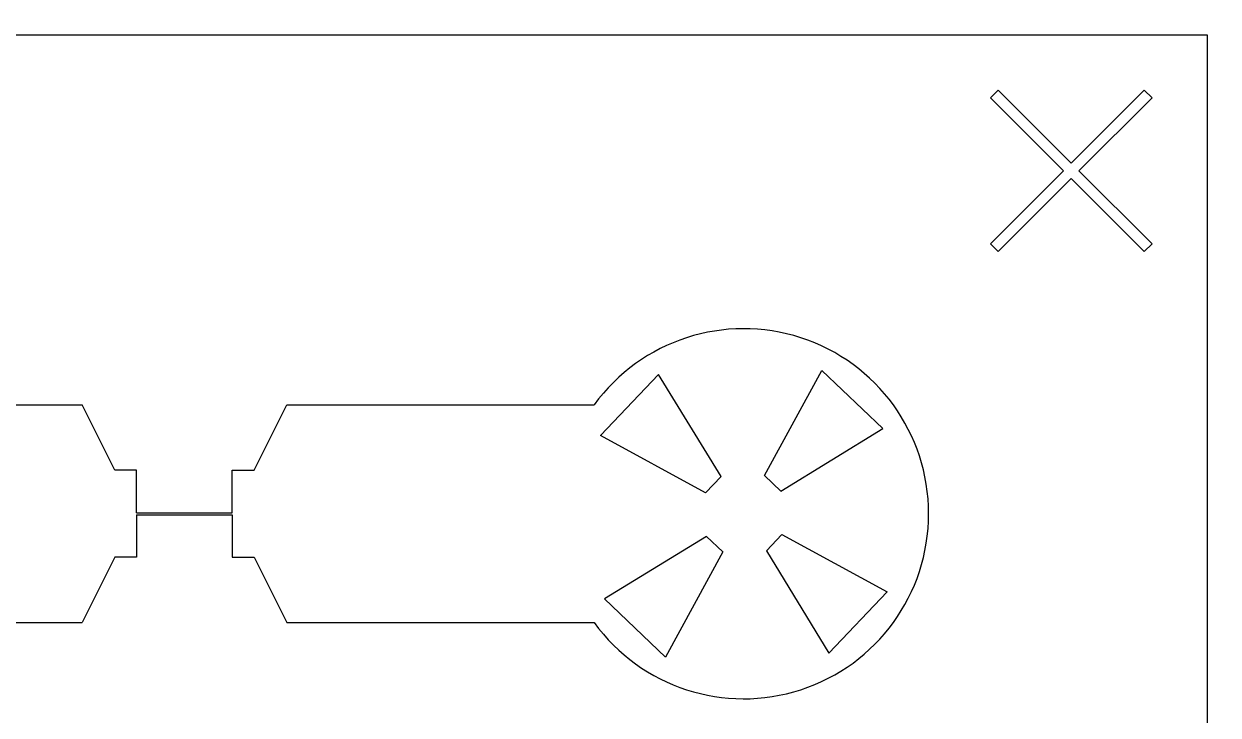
# Model space of a CAD drawing. Header units: inches. Extents: x -271009 to 5700, y -37000 to 38138.
# Drawn here: x -113822 to -108252, y 5405 to 8628 of the extents above; entities that cross this region are included whole.
import ezdxf

# ---------------------------------------------------------------- set-up
doc = ezdxf.new("R2010")
doc.units = ezdxf.units.IN
doc.header["$MEASUREMENT"] = 0

msp = doc.modelspace()

# ---------------------------------------------------------------- linework, layer by layer
for p, q in [((-109278.5, 8319.2), (-109314.4, 8283.3)), ((-108937.6, 7978.3), (-109278.5, 8319.2)), ((-108596.7, 8319.2), (-108937.6, 7978.3)), ((-108560.8, 8283.3), (-108596.7, 8319.2)), ((-109314.4, 8283.3), (-108973.5, 7942.4)), ((-108901.7, 7942.4), (-108560.8, 8283.3)), ((-108973.5, 7942.4), (-109314.4, 7601.5)), ((-108560.8, 7601.5), (-108901.7, 7942.4)), ((-109278.5, 7565.6), (-108937.6, 7906.5)), ((-108937.6, 7906.5), (-108596.7, 7565.6)), ((-109314.4, 7601.5), (-109278.5, 7565.6)), ((-108596.7, 7565.6), (-108560.8, 7601.5)), ((-111133.7, 6708), (-110862, 6993.4)), ((-110571, 6517), (-110862, 6993.4)), ((-110368.1, 6522), (-110101, 7012.2)), ((-109815.6, 6740.6), (-110101, 7012.2)), ((-116507.1, 6851.2), (-113550.8, 6851.2)), ((-113398.5, 6546.8), (-113550.8, 6851.2)), ((-112748.9, 6546.8), (-112596.7, 6851.2)), ((-112596.7, 6851.2), (-111162.9, 6851.2)), ((-110292, 6449.6), (-109815.6, 6740.6)), ((-110643.5, 6440.9), (-111133.7, 6708)), ((-113297, 6546.8), (-113398.5, 6546.8)), ((-113297, 6348.4), (-113297, 6546.8)), ((-112850.4, 6348.4), (-112850.4, 6546.8)), ((-112850.4, 6546.8), (-112748.9, 6546.8)), ((-110643.5, 6440.9), (-110571, 6517)), ((-110292, 6449.6), (-110368.1, 6522)), ((-113297, 6348.4), (-112850.4, 6348.4)), ((-113297, 6339.1), (-112850.4, 6339.1)), ((-113297, 6339.1), (-113297, 6140.8)), ((-112850.4, 6339.1), (-112850.4, 6140.8)), ((-110286.9, 6246.6), (-110359.4, 6170.5)), ((-110286.9, 6246.6), (-109796.7, 5979.5)), ((-110638.4, 6237.9), (-111114.8, 5946.9)), ((-110638.4, 6237.9), (-110562.3, 6165.5)), ((-113398.5, 6140.8), (-113550.8, 5836.2)), ((-113297, 6140.8), (-113398.5, 6140.8)), ((-112850.4, 6140.8), (-112748.9, 6140.8)), ((-112748.9, 6140.8), (-112596.7, 5836.2)), ((-110562.3, 6165.5), (-110829.4, 5675.3)), ((-110359.4, 6170.5), (-110068.4, 5694.1)), ((-109796.7, 5979.5), (-110068.4, 5694.1)), ((-111114.8, 5946.9), (-110829.4, 5675.3)), ((-116507.1, 5836.2), (-113550.8, 5836.2)), ((-112596.7, 5836.2), (-111162.9, 5836.2))]:
    msp.add_line(p, q)
msp.add_lwpolyline([(-137000, 35000, 6), (-113000, 35000)], format="xyb", close=True)
msp.add_lwpolyline([(-119366.8, 8576.8), (-108303.2, 8576.8), (-108303.2, 50.8), (-119366.8, 50.8)], close=True)
msp.add_arc((-110465.2, 6343.7), 862.7, 216.0319, 143.9681)

doc.saveas('drawing.dxf')
